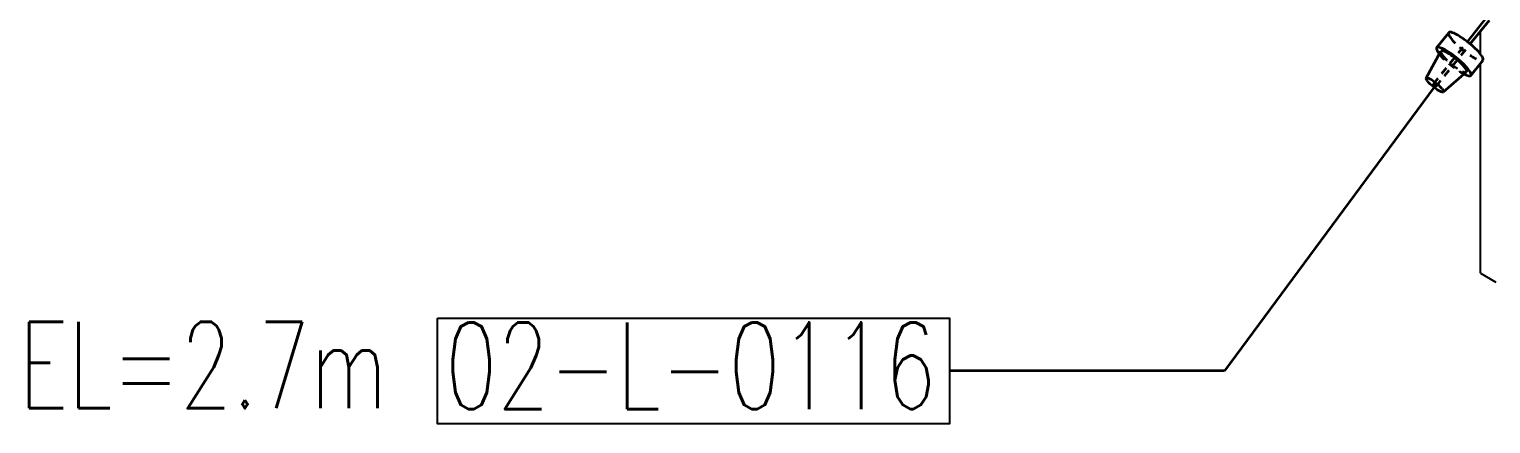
# Model space of a CAD drawing. Header units: inches. Extents: x 295136 to 296247, y 2627183 to 2627409.
# Drawn here: x 295659.54 to 295684.32, y 2627342.58 to 2627349.27 of the extents above; entities that cross this region are included whole.
import ezdxf

# ---------------------------------------------------------------- set-up
doc = ezdxf.new("R2010")
doc.units = ezdxf.units.IN
doc.header["$MEASUREMENT"] = 0
doc.linetypes.add('PIPE RACK LIGHTING-EMBED 1_DWG$0$HIDDEN2', pattern=[0.1875, 0.125, -0.0625])
doc.layers.add('_Auto', color=7, linetype='Continuous')
doc.layers.add('PIPE RACK LIGHTING-EMBED 1_DWG$0$DwgTemplate', color=7, linetype='Continuous')
doc.styles.add('HZTXT', font='txt_qlt.shx', dxfattribs={"width": 0.7, "bigfont": 'hztxt.shx'})
doc.dimstyles.new('ANSI_L', dxfattribs={"dimtxt": 0.18, "dimasz": 0.18, "dimexe": 0.18, "dimexo": 0.0625, "dimgap": 0.09, "dimtad": 0, "dimtih": 1, "dimtoh": 1, "dimdec": 4, "dimzin": 0, "dimdsep": 46, "dimtxsty": 'Standard', "dimcen": 0.09, "dimadec": 0, "dimazin": 0, "dimtfac": 1, "dimtdec": 4, "dimtofl": 0, "dimtmove": 0, "dimatfit": 3, "dimfxl": 1, "dimtolj": 1, "dimtzin": 0, "dimarcsym": 0})

msp = doc.modelspace()

# ---------------------------------------------------------------- linework, layer by layer
at = {"layer": '_Auto', "color": 7, "linetype": 'Continuous', "lineweight": 25}
msp.add_lwpolyline([(295666.4591, 2627344.3682), (295675.1423, 2627344.3682), (295675.1423, 2627342.5765), (295666.4591, 2627342.5765)], close=True, dxfattribs=at)
at = {"layer": 'PIPE RACK LIGHTING-EMBED 1_DWG$0$DwgTemplate', "color": 1, "linetype": 'Continuous', "lineweight": 35}
for p, q in [((295683.9226, 2627349.0551), (295684.2593, 2627349.474)), ((295683.9711, 2627349.0161), (295684.2948, 2627349.4189)), ((295683.4011, 2627348.9523), (295683.6067, 2627349.2082)), ((295683.2257, 2627348.4361), (295683.4725, 2627348.8919)), ((295683.9828, 2627348.4847), (295684.1885, 2627348.7406)), ((295683.5164, 2627348.2025), (295683.9085, 2627348.5415))]:
    msp.add_line(p, q, dxfattribs=at)
at = {"layer": 'PIPE RACK LIGHTING-EMBED 1_DWG$0$DwgTemplate', "color": 9, "linetype": 'Continuous', "lineweight": 25}
for p, q in [((295684.1466, 2627348.842), (295684.1466, 2627349.2345)), ((295684.1466, 2627345.1296), (295684.1466, 2627348.6885)), ((295684.1466, 2627345.1296), (295684.4063, 2627344.9796))]:
    msp.add_line(p, q, dxfattribs=at)
at = {"layer": 'PIPE RACK LIGHTING-EMBED 1_DWG$0$DwgTemplate', "color": 1, "linetype": 'PIPE RACK LIGHTING-EMBED 1_DWG$0$HIDDEN2', "lineweight": 35}
for p, q in [((295683.3478, 2627348.34), (295683.9226, 2627349.0551)), ((295683.3962, 2627348.301), (295683.9711, 2627349.0161))]:
    msp.add_line(p, q, dxfattribs=at)
at = {"layer": 'PIPE RACK LIGHTING-EMBED 1_DWG$0$DwgTemplate', "color": 1, "linetype": 'Continuous', "lineweight": 35}
for centre, major_axis, start_param, end_param in [((295683.6919, 2627348.7185), (0.2909, -0.2338), 5.5218329, 10.0566923), ((295683.8976, 2627348.9744), (0.2909, -0.2338), 0, 3.1415927), ((295683.6919, 2627348.7185), (-0.2909, 0.2338), 0.6319143, 0.7613524), ((295683.6919, 2627348.7185), (0.2181, -0.1754), 6.2445672, 9.4633961)]:
    msp.add_ellipse(centre, major_axis=major_axis, ratio=0.2113249, start_param=start_param, end_param=end_param, dxfattribs=at)
at = {"layer": 'PIPE RACK LIGHTING-EMBED 1_DWG$0$DwgTemplate', "color": 1, "linetype": 'PIPE RACK LIGHTING-EMBED 1_DWG$0$HIDDEN2', "lineweight": 35}
for centre, major_axis, start_param, end_param in [((295683.8976, 2627348.9744), (-0.2909, 0.2338), 0, 0.6319143), ((295683.8976, 2627348.9744), (-0.2909, 0.2338), 0.6319143, 3.1415927), ((295683.6919, 2627348.7185), (-0.2909, 0.2338), 0.7613524, 2.3802403), ((295683.6919, 2627348.7185), (-0.2181, 0.1754), 0.0386181, 0.6319143), ((295683.6919, 2627348.7185), (-0.2181, 0.1754), 0.6319143, 3.1029745)]:
    msp.add_ellipse(centre, major_axis=major_axis, ratio=0.2113249, start_param=start_param, end_param=end_param, dxfattribs=at)
at = {"layer": 'PIPE RACK LIGHTING-EMBED 1_DWG$0$DwgTemplate', "color": 1, "linetype": 'Continuous', "lineweight": 35}
for major_axis in [(-0.1454, 0.1169), (-0.0242, 0.0195)]:
    msp.add_ellipse((295683.372, 2627348.3205), major_axis=major_axis, ratio=0.2113249, dxfattribs=at)

# ---------------------------------------------------------------- texts
at = {"layer": '_Auto', "color": 7, "style": 'HZTXT', "width": 0.7}
for s, p in [('EL=2.7m', (295659.3609, 2627342.8386)), ('02-L-0116', (295666.5899, 2627342.8253))]:
    msp.add_text(s, height=1.46919, dxfattribs=at).set_placement(p)

# ---------------------------------------------------------------- leaders
at = {"layer": '_Auto', "color": 136, "linetype": 'Continuous', "lineweight": 35}
msp.add_leader([(295683.3575, 2627348.2817), (295679.8069, 2627343.4723), (295675.1423, 2627343.4723)], dimstyle='ANSI_L', override={"dimscale": 1, "dimtxt": 0.125, "dimasz": 0.125, "dimgap": 0.0625, "dimtad": 0, "dimlwd": 35}, dxfattribs=at)

doc.saveas('drawing.dxf')
